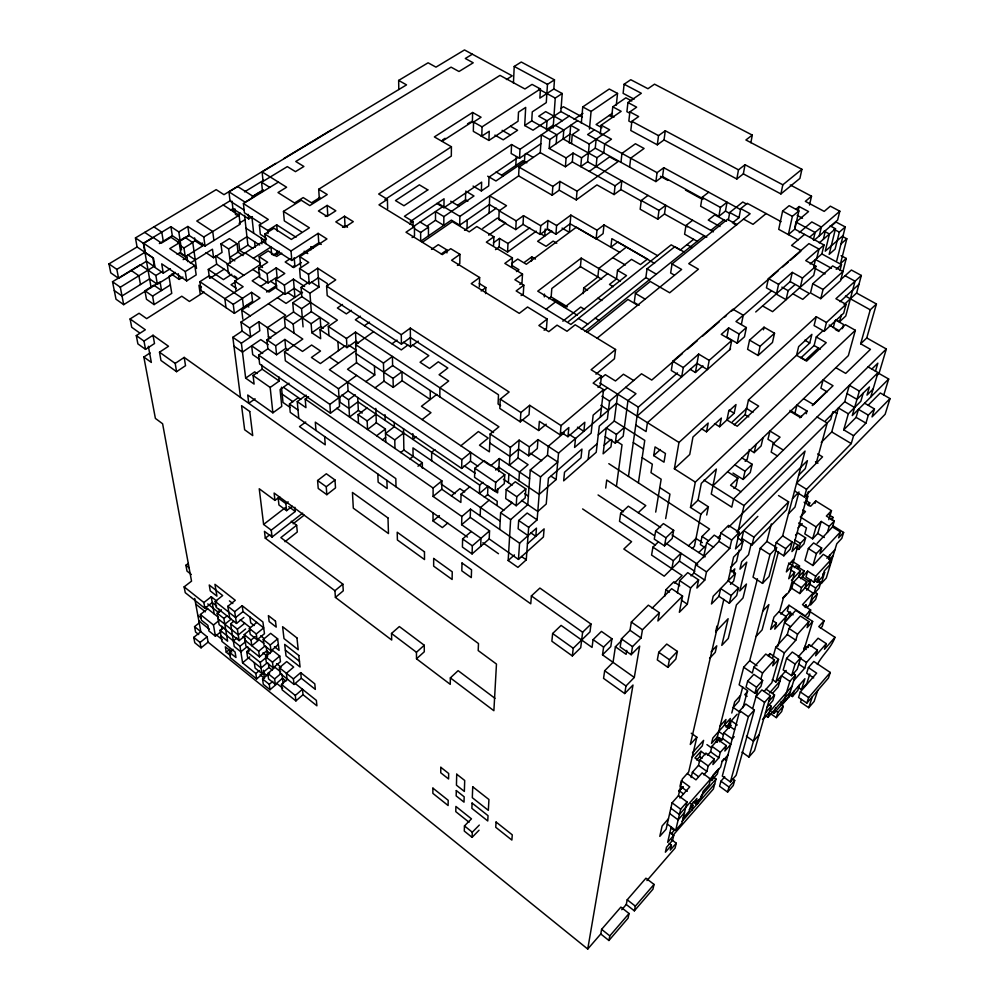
<?xml version="1.0" encoding="UTF-8"?>
<svg xmlns="http://www.w3.org/2000/svg" width="999" height="999" viewBox="0 0 999 999"><rect width="100%" height="100%" fill="white"/><g stroke="black" fill="none" stroke-linecap="round" stroke-linejoin="round"><path stroke-width="1.5" d="M430.257 390.522L430.244 399.475L402.11 380.719L401.948 371.74L393.044 378.396L393.269 387.387L383.991 381.168L383.441 363.062L355.632 344.593L373.551 331.718M431.643 460.739L431.668 452.222L434.915 449.612M447.714 523.039L442.37 527.559L433.029 520.954L433.042 512.874M480.669 546.403L480.994 538.299L461.638 524.737L461.838 516.495L433.091 496.428L433.116 488.061L441.883 480.856L336.8 408.241M435.489 220.329L435.527 211.563L443.868 216.596L443.793 225.349L435.489 220.329L427.834 225.549M439.822 396.865L439.885 387.812L448.688 381.006L439.085 374.712L447.827 368.032L438.299 361.813L429.545 368.456L420.067 362.237L428.833 355.644L412.412 344.942M436.75 203.421L443.956 207.73L444.031 198.789L410.302 221.541M433.091 496.428L441.808 489.235L441.883 480.856M446.928 252.922L446.953 249.962L438.311 244.668L431.506 249.413M480.531 135.664L488.923 140.434L489.235 131.269L481.78 136.151L473.326 131.356L473.551 122.065L481.068 117.233L472.627 112.487L434.365 136.925L451.423 146.766L451.311 156.094L384.902 199.563M494.98 698.326L458.129 670.666L450.362 677.884L450.249 684.34L416.521 658.803L416.446 652.272L424.25 645.242L399.35 626.56L391.508 633.453L391.708 640.022L335.414 597.402L334.927 590.734L265.297 538.174L264.46 531.331L272.065 537.062L302.685 513.124M420.079 222.04L428.446 227.135L420.641 232.48L420.691 241.258L451.373 220.13L459.715 225.15L459.877 216.396L518.606 175.911L519.068 167.133L540.259 152.622L541.408 134.853L549.825 139.535L577.534 120.654M451.423 146.766L378.683 194.031L387.4 199.325L378.983 204.845L414.423 226.511L405.994 232.23L442.357 254.595L450.736 248.701L459.952 254.345L459.777 263.736L457.405 265.434M458.079 204.895L465.497 199.837L465.659 192.557M467.02 228.596L467.22 219.942M469.705 486.875L461.063 494.118L460.864 502.46L441.808 489.235M461.65 468.431L461.863 459.652L470.716 452.397L470.467 461.176L461.65 468.431L348.089 390.946L347.602 382.043M472.627 112.487L472.402 121.753L442.082 141.271M471.278 531.493L462.612 538.961L462.412 547.077L472.077 553.921L489.198 538.948L489.56 530.844L470.242 517.382L470.492 509.14L519.567 543.194L518.456 559.415L489.198 538.948M481.78 136.151L482.055 126.873L540.434 88.948L532.042 84.391L524.937 88.973L499.987 75.387L318.693 189.261L319.318 198.714M473.076 186.089L481.368 190.946L481.643 182.143L443.956 207.73M479.345 286.913L479.632 277.522L451.585 260.277L459.952 254.345M472.077 553.921L472.34 545.829L489.56 530.844M474.862 468.256L474.562 477.322L495.229 491.421L504.283 483.728L504.77 474.687L484.003 460.664L474.862 468.256L495.666 482.392L495.229 491.421M469.031 822.227L455.781 811.65L455.906 806.455L471.453 818.843L464.46 825.936L464.285 831.081L472.09 837.349L479.045 830.219M485.614 293.606L485.839 287.562L479.295 283.529M489.085 213.187L489.71 195.841L506.518 205.694L499.175 210.839L498.813 219.555L515.746 229.583L523.026 224.363L523.513 215.647L540.709 225.724L540.122 234.428L523.026 224.363M482.917 482.355L479.682 485.064L479.383 493.506L487.937 486.288L497.639 492.907L497.852 488.686M480.182 515.871L480.494 507.542L489.11 500.187M493.556 245.517L493.906 236.775L476.798 226.523L469.218 231.843L452.272 221.641L422.34 242.282M472.09 837.349L472.302 832.217L479.295 825.074M484.39 497.34L487.574 494.63L487.937 486.288M358.529 342.944L355.931 341.221L346.965 347.64L346.478 338.499L355.494 332.093L498.926 426.798L490.147 433.978L489.385 451.848L479.495 445.204L488.186 438.086L478.371 431.543L460.876 445.754M499.163 246.978L499.537 238.424L507.992 243.494L507.579 252.035L499.163 246.978L495.492 249.625M513.436 83.179L514.223 66.446L521.266 62.025L554.47 79.833L553.833 88.986L539.872 98.127L540.434 88.948M569.168 116.096L520.004 149.301L511.588 144.543L511.163 153.509L519.53 158.267L540.834 143.781M327.46 286.201L327.285 283.529L318.344 277.71L309.24 283.828L308.516 274.325L317.682 268.219L335.739 279.895L326.598 286.101L327.21 295.579L401.436 344.131L401.273 334.702L410.302 328.109L509.115 392.008L500.262 399.125L499.812 408.466L520.279 421.853L529.045 414.622L529.682 405.307L561.051 425.586L560.202 434.877L539.36 421.328L538.661 430.519L522.052 419.667M497.027 505.369L497.227 501.248L487.574 494.63M498.701 471.603L499.35 458.529L529.62 478.821M515.809 165.484L516.246 156.818M511.963 266.596L512.412 257.854L486.351 242.158L493.906 236.775M499.75 529.433L500.624 512.749L512.462 502.509M515.746 229.583L516.208 220.866L523.513 215.647M519.53 158.267L520.004 149.301M553.833 88.986L562.2 93.506L560.851 111.551L533.029 130.182L524.7 125.549L525.686 107.417L518.506 112.113L518.044 121.241L488.923 140.434M506.181 489.535L505.681 498.551L516.196 505.731L525.199 497.902L525.824 488.886L515.259 481.768L506.181 489.535L516.77 496.728L516.196 505.731M487.687 176.186L495.954 180.981L524.463 161.488L524.862 154.183M508.391 482.629L508.878 473.988M519.13 440.134L510.389 447.427L509.378 465.247L518.019 457.954L519.13 440.134L529.333 446.865L528.708 455.831L518.568 449.1L509.877 456.393L489.76 442.969M512.412 257.854L504.845 263.399L522.502 274.088L521.99 282.817L519.83 284.44M524.7 125.549L531.743 120.867L532.267 111.863L546.278 102.622L547.477 84.366L554.47 79.833M522.502 274.088L514.897 279.757L523.813 285.177L523.289 293.918L521.116 295.567M547.477 455.257L557.742 462.013L540.559 476.873L537.125 519.842L528.671 527.347L526.261 559.84L517.919 567.382L508.166 560.526L510.626 519.63L527.772 504.645L530.257 470.005L547.477 455.257L548.226 446.316L564.173 432.742M520.279 421.853L520.866 412.537L529.682 405.307M531.505 261.101L531.78 256.88L535.439 259.078M518.906 480.744L519.468 472.015L528.084 464.672L518.019 457.954M537.125 519.842L527.16 513.049L518.681 520.491L518.131 528.783L528.059 535.626M596.116 139.261L595.254 148.164L581.555 157.805L573.051 153.072L566.108 157.917L549.213 148.464L549.825 139.535M545.192 229.021L544.692 236.114L539.897 233.291M553.134 127.997L555.257 98.089L562.2 93.506M547.315 229.183L547.939 220.479L556.593 225.524L555.919 234.228L547.315 229.183L540.122 234.428M544.305 296.903L544.517 294.093M518.606 175.911L552.197 195.192L552.847 186.426L559.902 181.418L577.047 191.159L618.119 161.551L609.615 156.855L589.273 171.391M556.181 143.681L556.843 134.765L531.743 120.867M495.654 470.017L498.913 467.282L539.16 494.38L556.143 479.545L558.553 453.084L537.974 439.585L537.3 448.551L528.708 455.831M479.632 277.522L471.241 283.654L519.255 313.361L527.559 307.005L547.165 319.056L546.453 328.409L544.105 330.257M552.197 195.192L559.228 190.185L559.902 181.418M548.738 298.813L551.161 296.94L551.81 288.511L580.407 266.633L581.218 258.117L620.354 281.169M540.259 152.622L565.397 166.758L566.108 157.917M621.665 640.484L615.396 646.765L613.036 662.325L604.67 670.754L603.558 678.371L624.725 693.568L625.986 686.001L634.29 677.447L602.509 654.845L610.801 646.565L611.95 638.798L601.448 631.405L593.081 639.635L592.057 647.414L561.101 625.399L552.634 633.516L551.873 641.233L572.34 655.943L573.239 648.251L590.009 631.868L591.021 624.063L539.885 588.074L531.381 595.928L530.756 603.821L184.191 357.405L175.187 363.411L176.586 371.678L185.527 365.671L184.191 357.405M569.255 143.032L570.691 125.325L579.12 129.945L572.24 134.678L571.503 143.581M565.397 166.758L572.315 161.9L573.051 153.072M555.919 234.228L570.104 223.776L596.116 238.861L597.002 230.182L570.841 215.097L569.368 232.367L562.05 228.109M581.331 123.114L582.742 106.93L609.253 89.023L617.532 93.406L616.296 105.145M559.228 190.185L576.273 199.912L577.047 191.159M581.555 157.805L580.769 166.633L587.612 161.788L589.26 144.056L609.665 129.783L601.173 125.175L600.312 134.053M589.46 129.083L591.071 111.438L617.532 93.406M561.463 432.505L567.944 436.713L568.831 427.547L560.202 434.877M583.191 293.569L583.741 287.949L597.864 276.96L598.763 268.456L626.473 247.003M596.103 166.508L596.965 157.692L603.783 152.859L604.682 143.956L611.475 139.173L560.851 111.551M631.843 100.999L625.861 97.827L612.762 106.831L611.85 115.672L614.235 116.958M657.567 255.669L603.995 224.925L603.084 233.604L596.116 238.861M750.873 142.695L752.284 135.102L654.52 84.178L647.951 88.711L630.769 79.72L624.113 84.228L623.126 93.357L634.115 99.163M614.098 194.555L615.059 185.826L621.853 180.844L620.854 189.573L614.098 194.555L596.952 184.915L576.273 199.912M620.953 162.325L621.952 153.421L635.414 143.756L644.093 148.464L630.669 158.192L629.62 167.095M624.113 84.228L641.333 93.282L627.934 102.535L626.91 111.688L629.382 113.012M588.186 459.328L589.16 450.699L597.227 443.656M627.934 102.535L636.65 107.168L629.882 111.876L628.846 121.041L631.343 122.377M547.165 319.056L538.886 325.512L548.801 331.643L557.055 325.15L567.02 331.268L575.174 324.775L615.571 349.475L591.108 369.73L601.448 376.161L600.374 385.464L598.014 387.437M629.882 111.876L638.661 116.558L631.868 121.341L630.806 130.507L657.317 144.818L664.035 139.922L665.284 130.757L738.486 169.83L745.029 164.723L782.816 184.79L801.91 169.293L745.903 139.985L752.284 135.102M600.337 417.145L603.571 389.622L593.156 383.104L601.448 376.161M647.34 259.141L640.459 264.573L631.493 259.378L617.519 270.317L616.508 278.908L609.477 284.453L613.324 286.725M615.571 349.475L614.435 358.778L595.953 374.175M682.442 353.546L651.748 380.07L641.508 373.788L609.577 401.099L607.367 419.105L599.288 426.086L596.216 452.285L563.673 480.844L564.51 472.24L581.018 457.817L581.955 449.088L548.439 478.221L546.228 504.02L537.799 511.463L521.54 500.424M591.021 624.063L582.629 632.23L580.719 647.727L572.34 655.943M648.026 195.417L641.283 200.499L640.172 209.228L657.804 219.143L664.472 213.986L665.709 205.27L659.003 210.414L657.804 219.143M605.706 488.074L606.73 480.032L645.791 505.594L638.199 512.687M611.863 439.81L610.951 446.915L603.121 453.821L606.293 427.947L616.42 434.403L615.284 443.131L605.219 436.675M598.251 434.927L614.248 421.016L617.669 394.168M732.442 222.927L739.035 217.595L740.709 208.616L750.137 213.749L688.761 263.674L698.413 269.181L669.68 292.782L650.262 281.456L635.426 293.394L634.24 302.485L639.073 305.344M657.317 144.818L658.528 135.639L665.284 130.757M595.254 148.164L655.881 181.581L657.08 172.677L663.773 167.695L740.259 209.415M616.408 486.363L622.015 444.78L615.784 440.784M581.293 329.283L645.854 277.572L647.052 268.806L674.812 246.703L684.003 251.923M655.881 181.581L662.549 176.586L663.773 167.695M660.639 527.472L628.321 506.193L620.641 513.299L619.517 521.291L655.456 545.192M602.509 654.845L603.608 647.09L611.95 638.798M628.471 476.423L638.349 407.105L677.497 372.914M638.386 482.854L644.767 440.384L614.248 421.016M736.887 224.525L727.434 219.318L672.027 263.936L670.654 272.977L674.25 275.05M652.122 608.216L671.653 588.698L682.567 596.066L657.904 620.978L659.402 612.737L648.339 605.157L631.343 622.065L630.019 630.294L621.44 638.861L620.179 646.965L631.168 654.707L639.672 646.091L634.29 677.447M692.619 220.255L685.963 225.499L684.602 234.216L697.527 241.496M653.696 455.606L655.069 446.915L665.446 453.496L663.998 462.175L653.696 455.606L660.351 449.55M741.383 324.425L743.244 315.197L732.941 309.253L672.777 361.213L671.291 370.479L681.705 376.81L683.266 367.557L698.676 354.096L709.178 360.377L707.479 369.618L697.04 363.349L637.062 416.133M626.773 650.386L626.136 654.345L615.396 646.765M708.703 192.208L702.097 197.352L700.649 206.244L718.905 216.308L725.449 211.076L727.035 202.198L720.454 207.417L718.905 216.308M631.168 654.707L632.504 646.628L641.058 637.999L642.457 629.795L659.402 612.737M655.706 512.087L661.163 479.208L650.998 472.664L652.335 464.185L642.17 457.679M658.403 541.87L652.921 547.14L651.585 555.069L682.092 575.474L674.462 583.079M655.644 531.006L654.283 539.123L664.51 545.904L672.19 538.461L673.676 530.344L663.398 523.601L655.644 531.006L665.946 537.799L664.51 545.904M199.251 622.901L194.555 626.635L207.13 636.788L208.092 642.145L587.737 949.05L632.991 685.039L624.725 693.568M665.671 518.618L669.942 494.143L659.777 487.574M692.27 548.476L694.405 546.366L700.848 514.11L690.484 507.417L695.316 482.13L674.375 468.781L678.97 442.457L816.283 316.72L826.473 322.477L846.041 304.358L835.926 298.726L861.338 275.462L851.385 270.03L840.846 279.57M690.259 369.38L695.416 372.49L698.676 354.096M728.383 219.905L729.72 212.5L742.769 202.023L746.74 204.183M664.035 139.922L736.825 178.996L738.486 169.83M600.761 933.978L601.61 929.345L620.891 907.092L629.033 913.511L628.071 918.168L608.915 940.496L600.761 933.978L587.737 949.05M664.672 596.378L665.908 589.697L673.85 581.793L679.77 585.764M736.825 178.996L743.343 173.876L745.029 164.723M671.852 568.631L673.326 560.726L680.943 553.234L679.445 561.138L664.21 576.186L623.838 549.025L631.568 541.683L582.617 508.941M658.753 652.285L657.317 659.914L667.906 667.344L675.836 659.065L677.384 651.423L666.745 644.055L658.753 652.285L669.417 659.727L667.906 667.344M701.31 428.621L706.493 431.818L708.179 423.039L692.944 437.062L689.735 454.508L674.375 468.781M608.915 940.496L609.802 935.888L629.033 913.511M677.359 592.869L679.732 580.619L687.737 572.627L698.601 579.87L696.902 588.061L704.757 580.082L706.505 571.878L729.782 548.376L731.668 540.047L739.322 532.342L728.508 525.387L720.841 533.029L719.018 541.383L695.679 564.697L694.005 572.927L691.046 575.886M737.212 343.231L739.073 334.003L728.658 327.922L726.86 337.163L737.212 343.231L744.48 336.788L746.365 327.56L735.976 321.528L743.244 315.197M690.484 507.417L698.039 500.149L701.31 483.391L716.37 469.043L711.251 494.068L731.768 507.155L733.591 498.938L886.338 348.988L866.757 337.962L860.663 343.806L870.454 349.35L845.703 373.389L835.826 367.682M729.882 349.737L731.705 340.509L721.266 334.378L728.658 327.922M682.567 596.066L679.345 612.3L687.312 604.195L690.621 587.924L698.601 579.87M714.51 423.588L719.63 426.735L721.378 418.057L706.493 431.818M626.261 904.495L627.222 899.787L645.941 878.183L654.033 884.427L652.959 889.16L634.353 910.838L626.261 904.495L621.765 909.702M608.816 463.673L709.565 529.045L702.035 536.475L700.386 544.567L705.581 547.976M706.693 515.009L708.378 506.793L698.039 500.149M703.508 557.579L706.605 542.694L714.223 535.127L720.117 538.948M719.63 426.735L734.178 413.224L735.988 404.545L728.708 411.276L726.935 419.955L737.212 426.236L758.666 406.094L748.463 399.95L809.739 343.032L811.9 334.353L798.638 346.616L796.54 355.294L806.58 361.126L826.235 342.669L816.27 336.975L814.11 345.542L801.061 357.717M749.55 340.122L747.614 349.338L758.091 355.494L772.464 342.457L774.525 333.254L764.035 327.197L749.55 340.122L760.089 346.278L758.091 355.494M743.343 173.876L780.906 193.931L782.816 184.79M768.393 278.621L766.433 287.837L776.548 293.556L790.197 281.581L792.282 272.377L802.472 278.047L815.896 266.209L805.743 260.627L818.98 249.076L808.94 243.606L768.393 278.621L778.571 284.34L792.282 272.377M798.875 210.914L792.369 216.358L788.373 234.603L794.829 229.133L798.875 210.914L789.135 205.682L782.604 211.101L778.721 229.345L798.064 239.885M634.353 910.838L635.352 906.155L654.033 884.427M734.24 424.837L745.092 414.685L746.59 407.767M763.461 329.832L764.035 327.197M732.379 421.803L746.603 408.541L748.463 399.95M801.91 169.293L799.912 178.409L780.906 193.931M776.548 293.556L778.571 284.34M727.572 471.765L737.824 478.196L736.001 486.438L733.928 488.449M797.826 212.425L799.125 206.531L808.553 211.563L796.016 222.14L794.704 228.034M749.038 451.123L747.177 459.39L745.154 461.338M732.991 473.076L743.156 479.445L745.017 471.203L752.147 464.273L741.945 457.942M691.258 733.216L696.852 737.225L688.686 771.927L682.28 779.108L678.458 795.641L672.077 802.821L666.096 829.207L659.802 836.363L662.112 825.998L668.456 818.805M718.918 596.303L720.666 588.561L731.143 595.516L729.32 603.246L718.918 596.303L711.463 603.995L713.174 596.266L735.439 573.351L730.269 569.942M794.829 284.752L788.136 290.672L786.088 299.663L776.148 294.043L755.719 311.975M809.502 205.02L811.513 196.204L790.259 184.94M749.163 449.538L754.17 452.634L756.068 444.368M752.147 464.273L750.261 472.527L743.156 479.445M737.811 532.517L744.018 505.569L830.756 419.393L832.866 411.725M715.671 631.655L716.957 626.036M671.153 827.234L667.657 842.357L673.751 835.364L670.267 832.741M723.825 599.363L690.284 744.48L696.852 737.225M739.322 532.342L735.489 548.938L742.981 541.333L738.261 538.274M763.036 437.674L761.113 445.941L754.17 452.634M802.472 278.047L800.324 287.237L790.197 281.581M733.741 573.289L734.789 568.856L731.792 571.928M739.198 549.999L736.538 561.388L730.531 567.519M741.308 541.008L743.743 530.606L753.945 537.162L752.047 544.967L741.907 538.436M813.373 239.822L815.109 232.455L796.016 222.14M669.13 843.493L671.428 845.229L670.279 850.099L676.248 843.193L671.69 839.759M673.751 835.364L672.577 840.321L666.508 847.302L665.384 852.197L671.428 845.229M735.439 573.351L733.616 581.118L730.481 584.353M742.981 541.333L741.071 549.487L733.603 557.08L728.096 580.918L738.536 587.824L736.675 595.566L729.32 603.246M667.27 824.038L675.674 830.331L680.669 809.19L687.025 801.96L678.458 795.641M819.255 235.914L821.365 227.073L811.812 221.94L799.212 232.667M691.121 777.559L692.407 772.202L698.501 765.346L699.824 759.914L705.906 753.096L714.297 759.128L712.911 764.56L718.905 757.766L720.329 752.322L726.298 745.579L717.944 739.622L711.95 746.34L710.576 751.797L707.567 755.169M813.723 266.895L815.484 259.503L831.468 268.269M676.248 843.193L675.087 848.039L646.952 880.581M816.77 258.242L818.98 249.076M687.025 801.96L681.93 823.176L675.674 830.331M774.262 443.131L767.981 439.298L769.942 431.031L780.044 437.175L773.164 443.856L771.178 452.122L777.509 456.006M815.896 266.209L813.686 275.387L772.577 311.651L762.587 305.944M820.766 298.664L823.051 289.485L842.944 271.541L832.691 265.934L812.736 283.753L810.514 292.932L820.766 298.664L840.584 280.707L846.24 258.441L841.108 255.657M823.326 239.31L825.436 230.569M696.69 759.977L699.675 756.643L700.973 751.273L705.694 754.657M751.111 544.205L748.551 554.732L741.695 561.763L739.934 569.168L746.765 562.137L739.784 590.958L746.44 584.028L743.006 597.976L736.413 604.894L728.283 638.461L721.79 645.379L728.134 618.718L715.696 631.805M810.214 263.998L821.852 253.921L824.025 244.967L794.829 229.133M691.808 810.239L693.031 805.281L690.759 803.608M830.132 225.874L835.489 228.746L829.158 254.37L835.089 249.138L839.335 232.155L845.279 226.96L835.988 222.015L831.031 226.298M811.513 196.204L805.344 201.348L824.2 211.388L830.331 206.169L839.822 211.201L837.637 220.017L814.073 240.397M816.283 316.72L814.085 325.587L824.2 331.331L843.693 313.211L846.041 304.358M693.194 801.972L695.604 803.745L696.927 798.438L690.709 805.531L689.422 810.826L683.191 817.944M766.895 541.421L760.239 548.264L753.034 577.147L762.524 583.366L769.043 576.51L776.61 547.639L766.895 541.421L771.328 523.938M794.904 413.311L796.977 405.045L806.992 411.001L806.28 413.748M698.513 799.887L697.589 803.608L695.329 801.96M703.82 774.849L706.867 771.403L708.229 765.983L714.297 759.128M836.787 260.564L845.279 226.96M757.429 578.758L716.008 742.22L719.867 737.899M717.245 742.357L717.944 739.622M842.906 236.676L846.827 238.773L840.496 263.574L846.24 258.441M824.2 331.331L826.473 322.477M839.972 270.529L841.483 264.623L821.852 253.921M687.524 773.688L695.966 779.844L702.122 772.889L710.589 779.033L709.203 784.427L703.084 791.408L701.735 796.727L695.604 803.745M711.613 780.481L712.924 775.399L718.656 768.88L717.319 773.975L711.613 780.481L709.352 778.833M719.517 741.77L722.477 738.436L723.888 732.954L729.794 726.335L731.256 720.791L737.137 714.21M762.524 583.366L769.979 554.545L776.61 547.639M727.884 727.946L730.356 718.493L712.849 738.011L711.513 743.406L717.357 736.862L722.027 740.184M731.78 713.011L734.677 701.897L740.496 695.441M778.496 551.61L749.675 660.714L743.718 667.232L739.135 684.814L747.564 690.634L742.981 707.679M774.725 548.289L776.223 542.532L782.654 535.864L805.057 451.086L728.496 527.347M833.253 327.672L835.127 320.529M713.748 777.397L715.996 779.02L713.386 788.985L673.076 835.239M778.521 495.554L788.598 501.86L786.55 509.715L752.047 544.967M726.298 745.579L724.862 751.036L730.781 744.342L722.477 738.436M742.744 686.95L739.023 701.036L733.229 707.479L740.309 712.424M835.876 319.755L839.535 321.803L841.42 314.673M724.75 776.822L720.941 781.193L719.58 786.263L727.597 792.082L733.266 785.501L734.677 780.431L732.392 778.77M739.76 710.714L722.302 776.073L730.394 781.917L736.113 775.311L754.37 709.977L745.766 703.995L739.76 710.714L748.376 716.72L730.394 781.917M747.664 681.118L746.041 687.15L754.857 693.231L760.938 686.425L762.624 680.394L753.795 674.35L747.664 681.118L756.518 687.212L754.857 693.231M842.382 328.646L843.506 324.463L836.238 320.379M798.676 493.244L794.954 507.13L788.498 513.761M768.019 655.744L769.979 653.596L778.546 659.377L772.702 665.858L774.4 659.889L765.771 654.058L753.895 667.132L752.284 673.089L743.718 667.232M775.536 550.499L783.84 555.831L785.776 548.638L792.195 541.933L782.654 535.864M844.093 304.595L856.593 293.044L861.338 275.462M792.195 541.933L790.221 549.125L783.84 555.831M794.53 490.909L804.42 497.052L806.543 489.285L851.248 443.581L853.583 435.701L865.933 423.126L868.331 415.147L874.45 408.928L864.61 403.196M808.416 491.52L791.945 551.56L798.051 545.142L794.13 542.644M816.146 463.349L827.209 423.027L817.07 416.995M806.293 502.135L807.954 496.103L805.906 498.214M727.597 792.082L728.983 787.025L734.677 780.431M829.145 325.012L839.06 330.619L845.391 324.675L855.356 330.282L848.351 355.644L712.936 485.826M752.884 707.879L757.654 690.721M760.901 678.983L762.562 673.039L774.4 659.889M772.764 620.629L776.423 623.051L774.725 629.133L786.213 616.62L778.958 611.838M798.051 545.142L794.255 558.791L788.199 565.197L786.363 571.915L792.394 565.509M808.903 505.856L809.727 502.884L805.893 500.499M796.428 547.976L798.688 549.413L800.361 543.419L805.631 537.874L797.689 532.842L795.579 535.052M821.24 442.432L831.73 431.93L838.411 407.954L848.338 413.798L860.826 401.298L863.223 393.131M769.143 656.568L769.979 653.596M790.858 569.954L794.655 572.415L789.21 591.795L783.341 598.114L779.844 610.714L773.975 617.057L770.591 629.395L776.423 623.051M815.084 503.346L815.758 500.936L831.468 510.676L828.808 519.667M805.631 537.874L803.945 543.868L798.688 549.413M789.023 591.196L791.72 588.299L793.381 582.405L804.095 570.916L796.066 565.759L794.28 567.657M860.663 343.806L870.254 309.815L876.435 303.983L856.593 293.044M825.661 420.579L844.717 401.723L849.35 385.302L859.365 391.108L878.021 372.602L868.069 366.908M772.851 657.554L775.786 647.19L787.274 634.527L789.01 628.508L800.374 616.008L808.903 621.615L807.08 627.634L812.662 621.428L795.766 610.339L784.49 622.664L790.534 626.66M807.067 607.492L809.714 604.595L813.186 592.981L802.509 604.67L810.651 609.989L805.269 615.933L788.985 605.244L787.337 611.063L793.119 614.86M777.796 646.253L786.213 616.62M788.548 563.036L800.449 570.691L798.75 576.648L806.83 581.855L805.107 587.749L813.96 593.731L819.08 588.124L820.816 582.417L818.193 580.731M866.757 337.962L876.435 303.983M831.468 510.676L826.373 516.046L834.29 520.979L832.492 526.972L840.421 531.93L819.867 553.983L821.64 548.001L813.623 542.932L808.366 548.501L804.957 560.414L812.911 565.509L823.288 554.333L831.255 559.39L829.457 565.259L824.312 570.854L822.552 576.66L817.394 582.28L815.134 580.819M741.982 752.122L748.913 757.055L764.572 702.372L770.404 695.779L761.9 689.934L756.043 696.49L764.572 702.372M789.435 616.695L790.671 612.399M798.638 522.989L806.468 527.922L804.807 533.878L812.637 538.836L816.071 526.885L821.24 521.441L829.182 526.411L827.397 532.405M853.583 435.701L843.73 429.845L848.338 413.798M778.546 659.377L771.827 682.729L764.148 691.333M804.095 570.916L802.384 576.823L810.414 582.005L808.691 587.849L806.58 590.147M791.72 588.299L799.774 593.543L801.485 587.662L806.83 581.855M770.404 695.779L754.532 750.574L748.913 757.055M812.637 538.836L817.769 533.404L821.24 521.441M859.365 391.108L852.259 415.596L888.685 379.021L878.995 373.489L876.997 375.462M813.935 582.142L815.671 576.286L807.667 571.141L805.968 577.01L813.935 582.142L819.143 576.473L817.394 582.28M772.302 679.595L775.873 682.03L784.327 652.934L795.791 640.197L797.577 634.19L808.903 621.615M765.609 715.696L767.969 717.344L771.216 706.256L768.83 704.607M766.083 689.173L774.525 694.967L772.864 700.636L767.107 707.167M843.73 429.845L856.118 417.357L858.466 409.365L868.331 415.147M812.911 565.509L816.395 553.608L821.64 548.001M786.6 658.366L783.191 669.967L791.583 675.649L797.19 669.305L800.736 657.704L792.269 652.035L786.6 658.366L795.092 664.073L791.583 675.649M805.281 607.517L806.143 604.632L804.357 606.58M875.424 371.341L877.846 363.174L871.777 369.143M771.79 711.738L774.063 713.311L775.636 707.991M832.08 520.292L832.966 517.332L829.07 514.91M870.703 397.078L878.021 372.602M878.995 373.489L886.338 348.988M770.691 713.748L776.31 717.644L777.884 712.412L783.228 706.281L780.968 704.732M813.96 593.731L815.671 588.036L820.816 582.417M810.651 609.989L808.903 615.796L807.117 617.782M780.781 702.035L783.116 703.633L789.859 681.355L795.454 675.012L793.069 673.401M783.228 706.281L781.643 711.525L776.31 717.644M817.369 593.781L815.659 599.388L810.576 604.982L812.262 599.388L817.369 593.781L814.772 592.095M817.519 580.993L821.328 583.453L824.737 572.24L822.739 574.425M828.646 559.378L829.969 555.044M874.45 408.928L872.027 416.908L890.022 398.589L880.306 392.982L868.318 405.07M788.623 697.339L795.454 675.012M803.683 650.749L812.662 621.428M840.421 531.93L838.598 537.874L843.631 532.455L833.154 525.911M883.803 394.905L888.685 379.021M784.827 700.998L790.159 694.904L792.407 696.553L794.093 691.083M843.631 532.455L841.807 538.349L836.787 543.756L826.285 578.034L821.328 583.453M808.241 647.477L809.128 644.617L817.394 650.112L815.596 655.806L826.298 643.643L818.094 638.224L810.951 646.278M799.525 684.877L797.814 690.346L792.407 696.553M793.718 680.669L804.732 668.156L806.505 662.474L817.394 650.112M890.022 398.589L885.126 414.285L804.42 497.052M808.403 667.594L816.645 673.126L800.299 691.92L798.551 697.464L806.842 703.109L828.433 678.046L830.294 672.477L813.798 661.45L808.403 667.594L806.655 673.176L813.686 677.909M798.039 687.287L801.485 689.622L804.919 678.708L783.116 703.633M809.14 611.063L824.013 620.804L822.239 626.448L820.504 628.408M801.423 699.387L800.561 702.11L808.74 707.704L814.123 701.435L817.719 690.484M809.839 673.963L806.805 683.516L801.485 689.622M806.842 703.109L808.628 697.589L830.294 672.477M826.298 643.643L824.475 649.3L834.989 637.312L818.78 626.66L824.013 620.804M808.74 707.704L812.299 696.778M834.989 637.312C831.405 647.564 822.339 654.919 817.344 664.485M671.241 833.778L674.213 830.381L670.816 827.821M682.067 821.378L714.685 784.028M759.14 734.677L753.458 741.196L746.415 736.238M684.452 812.674L678.146 819.867L669.655 813.536M767.969 717.344L790.309 691.832M689.135 809.739L693.031 805.281M700.749 796.453L715.996 779.02M774.063 713.311L783.041 703.046M709.814 779.42L720.641 767.082L722.04 761.787L727.896 755.119M762.524 719.38L765.309 716.221M710.589 779.033L679.407 814.56L670.853 808.203M763.873 718.331L792.007 686.276M721.79 761.363L723.638 759.252M765.484 712.774L771.216 706.256M679.907 797.989L689.76 786.862L681.306 780.656L680.057 786.051L687.262 791.345M734.203 736.65L732.242 738.873L723.888 732.954M772.589 693.281L778.196 686.95L781.505 675.686L789.859 681.355M768.743 701.498L774.525 694.967M748.376 716.72L754.37 709.977M795.092 664.073L800.736 657.704M769.505 693.006L779.844 681.343L777.484 679.732M775.873 682.03L786.176 670.429M809.128 644.617L798.201 656.917L806.505 662.474M678.833 791.395L682.941 786.762M680.993 789.16L682.991 786.912M726.061 727.147L728.945 723.913L731.268 725.561M728.496 728.234L730.394 726.098M756.518 687.212L762.624 680.394M700.973 751.273L694.967 757.966L699.687 761.375M692.482 752.746L703.608 740.371L702.285 745.853L692.207 757.067M747.627 691.483L744.779 694.655L747.127 696.278M720.117 725.998L725.973 719.48L724.562 724.949L729.245 728.259M784.977 621.565L792.095 613.786M785.701 616.833L790.184 611.95M780.793 614.135L788.985 605.244M799.774 593.543L810.414 582.005M815.671 576.286L831.255 559.39M829.47 563.299L831.468 561.126M756.093 636.413L762.1 629.907L768.88 604.57L762.774 611.101M808.828 581.83L810.888 579.595M829.207 559.74L833.228 555.382M826.922 558.329L835.002 549.6M782.716 597.989L786.338 594.105M800.624 578.733L807.667 571.141M791.445 580.332L800.449 570.691M797.577 568.281L799.699 566.021L792.894 561.663M794.655 572.415L788.711 578.746L794.043 559.465L789.522 564.248M817.095 543.369L832.492 526.972M709.565 658.378L715.234 652.359L716.77 645.804L711.076 651.847M829.182 526.411L834.29 520.979M830.943 519.455L832.966 517.332M669.417 659.727L677.384 651.423M731.143 595.516L738.536 587.824M798.039 527.884L802.16 523.576M815.758 500.936L810.639 506.243L804.12 502.197M807.691 504.982L809.727 502.884M753.945 537.162L788.598 501.86M792.494 498.613L799.013 491.97M737.624 536.775L757.841 516.396M798.663 475.249L805.269 468.606L807.404 460.639L736.35 531.955M873.114 389.011L866.995 395.129L869.417 386.963L856.98 399.363L847.015 393.556M717.856 537.949L720.004 535.814M698.751 552.559L705.144 546.203M688.498 545.816L695.978 538.449L702.372 542.632M799.687 417.782L801.797 415.734M812.249 405.569L826.673 391.571M700.848 514.11L708.378 506.793M737.824 478.196L730.556 485.252L740.896 491.77M806.992 411.001L800.336 417.457L790.296 411.451M665.946 537.799L673.676 530.344M695.316 482.13L855.356 330.282M818.381 348.014L805.506 360.077L800.599 357.23M839.535 321.803L845.766 315.996L855.069 281.206L845.092 275.736M816.27 336.975L822.726 330.969M840.047 301.698L858.953 284.303M416.521 658.803L424.288 651.785L424.25 645.242M760.089 346.278L774.525 333.254M518.456 559.415L543.419 536.975L544.105 528.883L527.447 543.793M508.166 560.526L514.435 554.92M836.213 269.343L841.483 264.623M519.567 543.194L536.463 528.134L535.814 536.313L530.894 532.917M730.569 348.913L647.439 422.652L646.091 431.568L635.789 425.062M615.284 443.131L623.189 436.151L627.984 400.611L635.976 393.706L625.686 387.312M695.416 372.49L702.934 365.846M840.983 243.943L846.827 238.773M709.178 360.377L731.705 340.509M739.073 334.003L746.365 327.56M604.158 445.304L610.913 439.373M616.42 434.403L624.363 427.435M843.119 235.489L825.236 251.199L829.432 234.003L824.063 231.119M743.606 315.185L771.34 290.971M818.693 249.613L824.025 244.967M295.904 700.911L303.034 694.705L302.447 689.273L295.292 695.479L295.904 700.911L282.168 689.859L281.481 684.402L287.637 679.133M819.23 242.882L835.489 228.746M294.031 684.465L301.273 678.234L300.674 672.639L293.406 678.883L294.031 684.465L280.107 673.338L279.42 667.732L286.701 661.563L293.669 667.082L286.388 673.289L287.05 678.895M516.77 496.728L525.824 488.886M687.799 348.926L697.364 340.647M702.634 336.101L719.268 321.728M724.4 317.295L726.448 315.522M731.518 311.139L778.271 270.729M782.729 266.883L788.248 262.113M790.446 260.215L800.261 251.723M558.553 453.084L616.52 403.234L678.97 442.457M809.852 236.963L839.822 211.201M461.638 524.737L470.242 517.382M280.682 671.89L275 667.357L267.819 673.438L268.556 678.92L275.337 684.377L282.492 678.271L285.889 681.006M269.68 672.901L262.562 678.933L263.311 684.327L270.005 689.735L277.085 683.678L282.692 688.186M567.944 436.713L584.827 422.265L583.866 431.318L577.447 427.185M601.41 408.079L593.156 415.134L591.133 433.141L574.587 447.44L575.499 438.499L569.08 434.34M804.507 234.378L791.57 245.429L801.348 250.786M275.337 684.377L274.638 678.908L280.794 673.676M270.005 689.735L269.28 684.352L272.839 681.318M461.838 516.495L470.492 509.14M273.202 667.819L280.457 661.688L279.757 656.056L272.864 650.586L265.572 656.693L266.321 662.325L273.202 667.819L272.477 662.2L265.572 656.693M561.051 425.586L603.571 389.622M495.666 482.392L504.77 474.687M602.797 391.695L607.429 387.774M272.477 662.2L279.757 656.056M529.333 446.865L537.974 439.585M254.283 662.574L255.07 668.081L261.8 673.488L268.956 667.457L268.406 663.324M232.979 649.275L229.395 652.21L230.294 657.667L256.643 678.945L263.736 672.951L267.07 675.624M433.029 520.954L439.435 515.571M267.195 662.812L261.026 667.994L247.565 657.192L246.728 651.623L249.837 649.05M256.643 678.945L255.856 673.538L259.428 670.541M274.438 646.728L279.071 650.374L277.647 638.848L270.654 633.341L263.249 639.472L264.036 645.267L271.004 650.799L278.359 644.642M335.414 597.402L343.281 590.809L342.844 584.14L280.856 537.624L296.641 525.224L291.246 521.228M261.8 673.488L260.264 662.449L267.482 656.405L266.184 646.553M538.661 430.519L546.203 424.2M600.711 378.521L605.319 374.662L615.471 380.969L623.438 374.225L633.641 380.519M334.927 590.734L342.844 584.14M271.004 650.799L270.254 645.017L277.647 638.848M451.311 495.829L459.915 488.648L464.697 491.945M250.487 629.47L244.193 634.615L245.891 646.003L259.478 656.855L266.745 650.799L270.167 653.521M795.991 209.141L799.125 206.531M490.609 465.821L499.35 458.529M255.856 673.538L242.57 662.824L249.713 656.892M259.478 656.855L258.691 651.211L264.947 646.016M246.878 646.865L240.871 651.823L234.216 646.478L230.619 623.826L233.778 621.278M256.78 622.414L249.35 628.471L250.2 634.29L257.093 639.76L264.473 633.678L262.924 622.002L242.158 605.694L234.69 611.688L236.501 623.426L243.893 617.444M242.57 662.824L240.01 646.241L246.229 641.146M257.093 639.76L256.281 633.965L263.699 627.872L243.032 611.588L242.158 605.694M263.711 643.344L259.166 639.722L251.848 645.766L251.024 640.059L255.22 636.6M230.507 655.644L226.224 652.185L229.733 649.313M766.133 213.561L753.034 224.325L743.543 219.118M233.329 640.896L236.963 637.936M221.391 609.777L217.183 613.136L219.106 624.612L239.148 640.621L245.392 635.514M596.927 338.349L681.643 269.455L672.027 263.936M245.592 628.97L238.274 634.939L218.144 618.893M239.148 640.621L237.387 629.208L244.743 623.226M587.075 332.33L627.921 299.45L637.649 305.232M740.709 208.616L747.277 203.334L781.106 221.691M224.825 624.225L231.106 619.155M229.395 652.21L235.964 657.504L235.102 652.022L221.94 641.433L220.055 630.269L223.689 627.347M243.032 611.588L235.602 617.582L215.21 601.448L222.665 595.554L209.253 585.002L210.252 590.896L216.92 596.153L214.947 584.328L235.302 600.312L227.834 606.281L229.695 618.031M194.718 598.451L200.836 631.693L193.756 637.362L194.78 642.732L201.061 647.827L208.092 642.145M207.667 608.753L200.387 614.522L201.411 620.154L207.917 625.374L208.903 630.956L215.409 636.188L221.403 631.343M221.004 635.876L227.597 641.171L223.888 618.468L227.035 615.933M585.052 331.468L704.183 235.702M710.801 230.382L723.888 219.867M417.982 466.221L422.327 462.724L403.883 450.012L403.496 428.696M201.061 647.827L200.062 642.469L207.13 636.788M693.631 239.298L680.257 250.012L671.191 244.855L570.891 324.438L516.158 290.934L523.813 285.177M215.409 636.188L213.474 624.999L219.53 620.142M409.815 458.953L413.074 456.356L412.974 447.914L503.833 510.302M284.977 541.72L297.302 532.005L296.641 525.224M400.611 452.584L403.883 450.012M150.1 352.934L143.844 357.03L155.394 418.419L162.612 423.763L191.533 581.143L184.141 586.863L185.252 592.682L204.895 608.329L212.238 602.522L216.646 606.018M568.431 321.528L626.523 275.599L617.519 270.317M204.895 608.329L203.871 602.547L211.251 596.74L216.783 601.111M416.146 436.813L412.874 439.385L412.812 433.628M562.837 321.203L580.756 307.093L584.627 309.428M293.119 523.801L304.171 515.147M394.967 448.451L394.767 439.91L403.571 433.029M564.423 307.392L607.617 273.664M422.115 419.592L430.969 412.674L421.453 406.293L436.788 394.418M326.835 494.68L335.514 487.887L334.99 479.97L326.336 473.776L317.595 480.519L318.219 488.449L326.835 494.68L326.248 486.763L317.595 480.519M272.065 537.062L271.253 530.157L295.279 511.463L294.867 507.267M265.297 538.174L269.867 534.615M382.392 439.997L385.664 437.45M326.248 486.763L334.99 479.97M545.916 309.365L555.481 301.96M286.613 510.664L285.876 503.608L278.172 497.939L278.946 504.994L286.613 510.664L292.32 506.243M285.876 503.608L288.162 501.848M376.623 435.764L385.402 428.983L376.323 422.752L375.799 408.391M271.253 530.157L263.611 524.425L285.389 507.604M263.611 524.425L259.24 488.773L274.95 500.387L279.695 496.765M376.323 422.752L367.532 429.483L367.17 420.904L358.079 414.66L366.945 407.979M191.296 574.487L187 571.103L185.914 565.259L188.349 563.399M367.17 420.904L376.011 414.173M581.218 258.117L537.749 291.171L577.297 315.222M597.002 230.182L603.995 224.925M357.717 397.465L358.341 410.402L349.525 417.033L348.576 399.75L341.808 395.104M393.269 387.387L402.11 380.719M375.05 387.837L383.991 381.168M383.716 372.165L392.619 365.559L392.407 356.456L383.441 363.062M285.277 327.247L266.933 339.81L267.882 348.776L258.641 355.157L259.64 364.023L330.469 413.199L339.56 406.443L338.486 388.736L284.49 351.81L302.797 339.061L285.277 327.247L284.44 318.169L293.544 311.975L292.757 302.797L301.835 296.666L301.086 287.387L308.853 282.18M348.576 399.75L355.269 394.767M524.537 262.238L531.78 256.88M403.471 342.245L410.527 346.853L418.269 341.134M365.821 381.606L374.775 374.975L374.438 365.984M516.483 271.566L518.956 269.73L511.563 265.247M407.879 345.042L401.286 349.912L355.357 319.78L360.427 316.208M481.193 290.984L485.839 287.562M305.744 422.015L299.5 426.623L325.237 444.805L324.638 436.588M330.469 413.199L329.882 404.395L348.089 390.946M338.486 388.736L356.643 375.412M401.436 344.131L410.414 337.537L498.501 394.78L498.064 404.008L500.586 405.644M511.563 263.599L517.719 259.078L526.336 264.26L576.348 227.198L619.63 252.297M556.593 225.524L570.841 215.097M551.723 230.969L537.612 241.308L546.078 246.316L553.146 241.096L556.793 243.232M391.983 343.806L397.015 340.135M306.169 395.129L297.265 401.586L305.931 407.642L305.207 399.101L308.566 396.665M507.579 252.035L536.288 231.169M355.632 344.593L356.506 362.737L347.527 369.255L489.36 464.985M467.432 537.075L290.247 412.375L289.448 404.021L298.301 397.602M540.709 225.724L547.939 220.479M255.095 398.826L248.763 403.321L247.74 395.017L272.877 412.824L281.768 406.406L280.082 389.585L289.011 383.216M507.992 243.494L529.72 227.797M493.394 242.832L499.537 238.424M345.154 345.854L320.392 363.549L311.426 357.467L320.517 351.024L311.626 345.03L302.522 351.423L284.89 339.435L275.687 345.791L276.586 354.757L285.726 348.401L284.89 339.435M364.423 325.736L369.493 322.14M272.877 412.824L270.167 387.45L279.221 381.031L278.783 376.698M488.661 235.152L505.719 223.027L497.377 218.094L482.754 228.396M441.296 253.946L446.953 249.962M464.535 230.332L496.316 208.129M328.946 335.602L328.346 326.448L337.387 320.13L301.835 296.666M351.423 310.327L346.341 313.873L337.387 307.992L342.47 304.47M261.676 364.822L262.163 369.168L253.084 375.487L254.096 384.066L245.667 378.146L254.695 371.865L257.105 373.539M311.825 332.767L320.779 326.536L320.142 317.482L311.139 323.713L311.825 332.767L320.654 338.686L320.005 329.645L329.008 323.364L311.338 311.638L309.94 293.207L301.086 287.387M459.715 225.15L489.398 204.558L500.124 210.876M612.437 113.212L596.091 124.513L601.997 127.722M594.417 129.858L587.599 134.59L657.08 172.677M601.173 125.175L621.166 111.326L612.762 106.831M294.006 333.129L293.219 324.063L311.338 311.638M549.213 148.464L569.967 134.228M412.112 237.562L414.51 235.914L414.423 226.511M443.868 216.596L473.988 195.991L465.684 191.109M481.368 190.946L488.698 185.939L488.998 177.135L517.869 157.53M303.059 326.885L301.573 308.666L310.639 302.472M501.71 175.112L522.777 160.727L525.099 162.063M574.1 119.343L582.954 113.337M309.94 293.207L318.993 287.088L317.682 268.219M245.667 378.146L241.383 343.219L259.815 330.719L258.828 321.74L249.6 327.959L250.649 336.938L242.108 331.081L241.009 322.078L283.878 293.444M413.374 226.586L443.156 206.381L459.877 216.396M302.547 292.295L286.051 303.396L277.51 297.702M553.346 125.062L546.441 129.708L547.04 120.804L538.736 116.221L545.679 111.613L562.312 120.729M409.553 223.913L413.037 221.553L404.433 216.308L511.588 144.543M240.522 397.465L232.829 337.312L242.108 331.081M276.211 267.857L277.085 277.048L268.094 282.954L267.158 273.763L276.211 267.857L284.79 273.489L275.749 279.445L276.636 288.624L285.227 294.33L294.205 288.324L301.598 293.207M561.151 108.229L563.386 106.731L582.38 117.058M285.227 294.33L284.39 285.152L293.419 279.146L304.608 286.488M234.378 313.361L252.547 301.336L251.536 292.345L233.254 304.358L234.378 313.361L201.174 290.697L199.875 281.681L209.091 275.811L242.432 298.326L243.506 307.317M266.596 292.033L276.711 285.352L270.717 281.331M242.807 319.106L241.733 310.115L259.99 298.014L251.536 292.345M276.673 286.963L269.006 292.045L252.173 280.819L259.84 275.811M309.24 283.828L300.337 277.997L299.563 268.506L308.741 262.437L299.85 256.693L326.935 238.948L318.132 233.366L291.021 250.986L291.833 260.477L318.768 242.844L318.132 233.366M176.586 371.678L160.964 360.464L159.503 352.185L168.519 346.266L153.022 335.239L143.993 341.084L145.542 349.375L154.508 343.531L153.022 335.239M260.564 286.413L266.958 282.218M292.307 267.02L294.83 265.359L294.193 257.717M301.361 262.575L293.743 267.582L285.177 262L290.259 258.679M342.545 227.285L345.017 225.662L344.53 216.221L335.814 221.878L344.58 227.385L353.296 221.666L344.53 216.221M235.801 281.668L231.044 284.752L236.151 288.187M268.094 282.954L259.603 277.322L258.616 268.132L267.682 262.262L259.203 256.706L268.194 250.924L276.661 256.443L281.743 253.147M273.064 255.182L279.233 251.199M235.876 290.11L234.777 281.106L260.402 264.535M274.238 255.594L279.221 252.372M442.569 139.91L445.092 138.287M467.582 123.826L470.042 122.24M325.262 216.458L327.747 214.86L327.16 205.407L318.419 210.989L327.085 216.421L335.826 210.789L327.16 205.407M253.396 258.266L270.966 247.003L271.691 254.483M145.542 349.375L137.887 343.881L136.301 335.589L145.342 329.782L130.107 318.956L139.073 313.274L146.666 318.631L181.806 296.228L189.41 301.461L204.108 292.02M231.756 274.263L223.414 279.62L208.292 269.443L216.646 264.161L215.547 255.806L228.184 264.223M209.827 278.346L224.176 269.193M236.613 278.733L228.409 273.239L227.285 264.236L266.471 239.298M265.809 243.569L264.847 234.053L274.001 228.259L291.371 239.423L309.39 227.822L283.466 211.376L301.236 200.225L309.802 205.594L327.235 194.543L318.693 189.261M175.337 273.014L157.355 284.253L155.856 275.499L140.272 264.772L112.525 281.743L115.996 299.2L123.701 304.658L160.077 281.93L161.526 290.484L153.871 285.19L144.942 290.771L146.466 299.25L154.083 304.583L171.753 293.381L168.981 276.361L175.3 272.415M237.337 251.835L247.889 245.155L244.568 215.297M205.981 252.647L213.599 257.73L222.04 252.41L220.941 243.893L229.37 238.636L237.05 243.669L238.049 252.185L229.683 257.492L234.815 260.889M170.342 268.706L163.262 273.114L161.726 263.861L186.688 280.894L196.179 274.9L194.817 265.559L169.743 248.639L179.233 242.832L180.657 252.173L177.123 254.358M268.082 233.566L267.782 230.469L276.686 224.837L296.054 237.263M320.055 197.402L311.526 202.797L303.172 197.577L294.568 202.984L277.984 192.557L286.613 187.225L262.125 171.928L406.543 84.878L398.651 80.42L428.109 62.8L435.964 67.145L464.498 49.95L512.237 75.849L506.418 79.533M144.942 290.771L152.597 296.104L170.379 284.915M171.528 274.163L179.158 279.395L182.892 277.035M230.382 263.112L228.634 248.963L237.05 243.669M179.233 242.832L170.979 237.3L161.488 243.069L153.272 237.525L143.694 243.306L185.265 271.553L194.817 265.559M266.308 238.212L260.339 234.34L259.378 225.05L268.294 219.468L243.406 203.521L278.409 182.093M190.31 263.037L212.462 249.201L213.599 257.73M202.298 243.007L202.71 245.916L185.29 256.731L183.966 247.989L180.095 245.392M239.098 223.326L245.055 219.643M155.856 275.499L162.35 271.478M183.142 259.64L187.038 257.205L187.712 261.676M275.786 163.386L223.988 194.668L216.171 189.648L135.452 237.912L143.344 243.281L170.891 226.673L178.809 231.943L187.837 226.461L189.161 235.477L205.032 246.029L240.122 224.226L239.098 215.247L223.202 204.982M230.469 210.202L232.929 208.704L248.726 218.893L252.372 216.621M191.284 243.082L195.005 240.796L202.71 245.916M112.525 281.743L120.305 287.213L154.545 266.121M183.966 247.989L192.77 242.57L196.516 268.469M236.9 215.384L240.497 213.174M187.837 226.461L203.784 237.025L239.098 215.247M178.734 241.258L185.027 237.412L192.77 242.57M137.075 246.965L108.978 263.898L110.764 272.877L118.581 278.346L146.491 261.276L154.345 266.658L152.822 257.705L137.075 246.965L135.452 237.912M178.809 241.508L188.961 235.302M252.66 196.341L263.299 189.835M177.597 242.545L189.161 235.477M252.335 196.828L258.341 193.157M252.01 197.327L262.912 190.659M108.978 263.898L116.833 269.38L144.93 252.322M159.353 243.569L172.315 235.702L180.182 240.971M244.518 191.858L263.611 180.27M230.632 200.474L196.791 221.029L212.725 231.506L213.911 240.522M262.512 191.508L261.588 182.243L287.325 166.621L295.467 171.641L303.896 166.483L295.766 161.488L451.061 67.145L458.991 71.503L473.214 62.8L465.309 58.491L472.352 54.208M283.878 158.516L331.131 130.032M228.958 191.833L237.712 186.563L253.846 196.815L245.105 202.173L228.958 191.833L230.045 201.024L243.806 209.865M834.015 229.295L839.335 232.155M631.868 121.341L658.528 135.639M797.165 215.372L802.522 218.244M609.203 115.447L612.737 117.358M514.223 66.446L547.477 84.366M782.604 211.101L792.369 216.358M582.742 106.93L591.071 111.438M538.536 89.023L555.257 98.089M702.097 197.352L720.454 207.417M729.72 212.5L739.035 217.595M662.549 176.586L703.358 198.963M725.449 211.076L729.382 213.237M660.451 176.323L667.919 180.419M685.514 190.072L702.022 199.138M555.394 125.399L563.798 130.02L563.099 138.936L596.965 157.692M572.24 134.678L589.26 144.056M733.79 223.676L736.475 225.15M815.209 268.531L825.074 273.963M726.498 221.303L714.797 214.86L708.266 220.055L719.979 226.548M845.441 296.066L870.254 309.815M812.736 283.753L823.051 289.485M587.612 161.788L713.423 231.843M510.477 126.286L517.594 130.27L503.221 139.81L494.892 135.115M799.387 287.874L809.34 293.444L802.746 299.35L792.769 293.743M572.315 161.9L615.059 185.826M641.283 200.499L659.003 210.414M685.963 225.499L706.805 237.163M620.854 189.573L641.895 201.348M664.472 213.986L687.387 226.81M781.88 287.15L788.136 290.672M502.122 130.345L510.427 135.027M473.551 122.065L482.055 126.873M471.278 121.453L473.651 122.79M526.136 153.396L533.254 157.417M686.975 244.643L692.182 247.577M835.251 329.433L838.86 331.468M524.463 161.488L526.823 162.825M519.068 167.133L552.847 186.426M804.782 340.172L809.739 343.032M814.11 345.542L820.304 349.101M647.901 259.365L617.732 241.958L610.876 247.228L611.838 238.649L654.57 263.399M496.091 171.965L503.171 176.049M647.052 268.806L656.318 274.176M612.724 257.642L625.349 264.997M645.854 277.572L649.8 279.87M844.717 401.723L854.607 407.517M827.072 391.82L820.916 388.199L823.101 379.932L833.016 385.714L813.586 404.595L803.583 398.676M547.727 229.021L552.584 231.868M856.118 417.357L865.933 423.126M499.175 210.839L516.208 220.866M635.426 293.394L645.142 299.138M834.09 411.888L836.75 413.449M580.407 266.633L601.635 279.183M465.497 199.837L467.857 201.236M450.724 201.249L459.053 206.206M831.73 431.93L851.248 443.581M789.947 410.364L801.123 417.033M583.741 287.949L587.524 290.209M597.964 298.177L601.873 300.524M438.411 203.546L441.97 205.682M672.777 361.213L683.266 367.557M746.603 408.541L752.946 412.375M595.229 318.107L599.238 320.529M817.644 453.896L822.552 456.868L796.59 483.129L806.543 489.285M551.161 296.94L567.382 306.793M745.092 414.685L748.788 416.92M553.296 299.425L565.933 307.093M815.509 461.7L817.944 463.186M578.458 318.444L587.749 324.101M729.083 410.127L734.178 413.224M773.164 443.856L783.353 450.087M414.647 228.808L420.641 232.48M734.789 464.822L745.017 471.203M599.8 383.004L638.349 407.105M802.859 509.965L805.469 511.588L800.274 516.97L816.071 526.885M345.017 225.662L347.502 227.223M261.588 182.243L269.767 187.387M601.885 396.253L609.577 401.099M817.769 533.404L824.325 537.524M600.824 405.319L608.466 410.152M703.983 480.144L744.018 505.569M794.68 539.81L800.361 543.419M808.366 548.501L816.395 553.608M633.291 442.594L643.456 449.075M301.436 231.793L284.303 220.866L283.466 211.376M318.768 242.844L321.266 244.443M776.223 542.532L785.776 548.638M313.224 248.252L310.764 246.678L310.989 249.762M260.889 223.401L244.443 212.812L243.406 203.521M304.108 251.224L307.767 253.584M259.378 225.05L267.782 230.469M760.239 548.264L769.979 554.545M808.915 583.678L815.671 588.036M264.847 234.053L291.021 250.986M720.841 533.029L731.668 540.047M793.381 582.405L801.485 587.662M246.004 228.234L265.247 240.722M262.749 241.658L291.833 260.477M719.018 541.383L729.782 548.376M299.563 268.506L308.516 274.325M326.598 286.101L401.273 334.702M500.262 399.125L520.866 412.537M259.69 245.042L246.953 236.738L238.711 241.92L239.698 250.349L244.755 253.684M702.035 536.475L708.566 540.746M311.413 282.13L318.993 287.088M706.605 542.694L713.686 547.315M247.889 245.155L252.947 248.464M245.167 252.859L260.489 262.937M671.99 534.94L705.207 556.805M262.575 267.482L260.165 265.896L259.203 256.706M238.049 252.185L243.169 255.569M258.616 268.132L267.158 273.763M275.749 279.445L284.39 285.152M220.941 243.893L228.634 248.963M598.076 494.967L623.501 511.775M252.784 269.468L259.927 274.188M287.65 292.545L294.967 297.39L293.419 279.146M530.344 453.234L541.683 460.739M620.641 513.299L654.295 535.589M665.659 543.119L697.689 564.323M695.679 564.697L706.505 571.878M392.619 365.559L493.531 432.492M789.01 628.508L797.577 634.19M292.757 302.797L301.573 308.666M328.346 326.448L346.478 338.499M490.147 433.978L510.389 447.427M679.445 561.138L694.792 571.341M551.073 476.186L556.143 479.545M805.169 646.053L807.492 647.602M787.274 634.527L795.791 640.197M694.005 572.927L704.757 580.082M652.921 547.14L673.326 560.726M803.858 647.989L806.193 649.55M227.285 264.236L243.818 275.262M320.779 326.536L323.289 328.209M348.663 345.117L356.356 350.249L329.408 369.68L461.863 459.652M293.544 311.975L311.139 323.713M320.005 329.645L346.965 347.64M356.069 353.708L393.044 378.396M530.257 470.005L540.559 476.873M216.646 264.161L229.233 272.577M234.29 275.961L236.825 277.66M153.908 226.873L161.788 232.155L163.262 241.196M234.777 281.106L243.132 286.713L224.837 298.639L225.999 307.642M268.506 303.721L285.677 315.234L267.47 327.597L268.719 339.535M356.506 362.737L374.775 374.975M679.732 580.619L690.621 587.924M775.786 647.19L784.327 652.934M284.44 318.169L293.219 324.063M798.838 664.185L804.732 668.156M187.612 254.77L195.28 259.927M180.207 252.61L187.038 257.205M180.145 253.259L184.003 255.856M144.718 232.38L152.597 237.7M329.47 357.068L338.474 363.137M246.416 305.407L248.801 307.005M503.434 479.27L512.125 485.152M524.612 493.606L528.384 496.153M665.908 589.697L669.467 592.107M681.355 600.149L687.312 604.195M470.467 461.176L477.847 466.183M199.875 281.681L233.254 304.358M241.733 310.115L250.25 315.909M258.828 321.74L276.149 333.504M800.299 691.92L808.628 697.589M201.486 287.013L198.951 285.289L200.15 293.556M464.135 465.709L475.099 473.176M749.675 660.714L757.005 665.709M753.895 667.132L762.562 673.039M268.406 336.576L270.866 338.261M285.726 348.401L288.224 350.1M508.653 500.424L512.337 502.934M479.682 485.064L357.929 401.81L349.051 408.441L340.072 402.272L339.722 396.466M241.009 322.078L249.6 327.959M266.933 339.81L275.687 345.791M268.107 344.605L260.789 339.598L242.47 352.098L233.966 346.203M163.262 273.114L155.082 267.507L153.496 258.254L145.33 252.672L143.694 243.306M358.341 410.402L362.187 413.049M518.681 520.491L528.671 527.347M267.882 348.776L276.586 354.757M339.023 397.639L285.339 360.764L284.49 351.81M394.767 439.91L385.514 433.529L394.33 426.698L394.23 422.377M500.624 512.749L510.626 519.63M262.675 353.409L251.673 345.829L252.697 354.608L258.766 358.803M775.624 710.851L777.884 712.412M157.355 284.253L149.575 278.883L122.015 295.979L114.273 290.522M461.063 494.118L500.187 521.141M232.829 337.312L241.383 343.219M258.641 355.157L329.882 404.395M440.934 483.903L455.02 493.656M131.106 270.392L138.873 275.774L140.472 284.528M631.343 622.065L642.457 629.795M262.163 369.168L279.221 381.031M305.207 399.101L433.116 488.061M283.753 387.475L300.749 399.313M630.019 630.294L641.058 637.999M521.391 556.443L526.261 559.84M282.18 394.168L293.007 401.735M253.084 375.487L270.167 387.45M289.448 404.021L298.014 410.027M621.44 638.861L632.504 646.628M290.172 407.48L282.992 402.447L281.481 387.187M482.854 542.757L498.476 553.721M731.256 720.791L737.237 724.999M729.794 726.335L734.565 729.695M462.612 538.961L472.34 545.829M531.381 595.928L582.629 632.23M593.081 639.635L603.608 647.09M718.731 731.455L723.413 734.789M139.261 332.655L131.706 327.26L130.107 318.956M711.95 746.34L720.329 752.322M136.301 335.589L143.993 341.084M159.503 352.185L175.187 363.411M552.634 633.516L573.239 648.251M604.67 670.754L625.986 686.001M706.942 744.617L711.638 747.989M724.15 758.765L726.485 760.439M710.576 751.797L718.905 757.766M699.675 756.643L702.022 758.328M143.844 357.03L151.336 362.437L148.364 346.278M699.824 759.914L708.229 765.983M720.941 781.193L728.983 787.025M698.501 765.346L706.867 771.403M692.407 772.202L698.388 776.548M678.671 790.359L683.503 793.918M288.761 506.643L295.279 511.463M672.077 802.821L680.669 809.19M391.508 633.453L416.446 652.272M450.362 677.884L493.881 710.726L496.466 664.06L478.196 650.561L478.484 643.556L274.126 493.044L274.95 500.387M627.222 899.787L635.352 906.155M185.914 565.259L189.148 567.807M229.42 600.874L232.817 603.546M254.146 625.536L250.712 622.827L249.887 616.995M285.352 650.162L299.45 661.288M227.834 606.281L234.69 611.688M240.235 619.667L250.412 627.709M260.664 635.814L264.098 638.536M249.35 628.471L256.281 633.965M263.249 639.472L270.254 645.017M300.674 672.639L314.785 683.828L315.322 689.397L301.273 678.234M236.501 623.426L216.196 607.317L215.21 601.448M207.767 603.933L218.706 612.624M184.141 586.863L203.871 602.547M217.183 613.136L223.888 618.468M230.619 623.826L237.387 629.208M244.193 634.615L251.024 640.059M205.507 607.042L218.556 617.432M242.807 636.75L245.03 638.523M262.974 652.809L267.482 656.405M276.573 663.636L281.131 667.27M245.042 640.334L258.691 651.211M279.42 667.732L293.406 678.883M195.754 604.108L205.419 611.825M295.542 683.753L316.371 700.374L316.895 705.794L303.034 694.705M601.61 929.345L609.802 935.888M268.956 667.457L272.327 670.154M200.387 614.522L213.474 624.999M220.055 630.269L240.01 646.241M246.728 651.623L260.264 662.449M464.46 825.936L472.302 832.217M197.814 615.297L201.011 617.844M267.819 673.438L274.638 678.908M281.481 684.402L295.292 695.479M198.826 620.804L209.44 629.333M215.846 634.477L222.278 639.647M231.78 651.997L225.324 646.803L226.224 652.185M260.077 674.775L264.473 678.321L263.361 670.242M262.562 678.933L269.28 684.352M198.689 634.54L195.567 632.017L194.555 626.635M193.756 637.362L200.062 642.469M116.833 269.38L118.581 278.346M120.305 287.213L123.701 304.658M143.344 243.281L151.099 287.537M152.597 296.104L154.083 304.583M211.251 596.74L214.186 613.948M219.081 609.203L219.555 612.062M221.903 626.186L222.365 628.983M170.891 226.673L172.315 235.702M178.272 273.689L179.158 279.395M185.265 271.553L186.688 280.894M178.809 231.943L181.543 249.887M248.289 647.265L248.901 651.41M194.593 237.887L195.005 240.796M203.784 237.025L205.032 246.029M208.292 269.443L209.428 277.71M281.98 674.163L283.154 683.703M232.043 201.224L233.267 211.663M234.852 208.803L235.527 214.66M248.227 214.398L248.726 218.893M251.973 217.382L253.671 233.204M254.583 241.708L255.182 247.315M261.376 238.212L261.963 243.868M262.125 171.928L263.037 181.181M276.686 224.837L277.247 231.031M277.185 251.124L277.447 253.958M297.265 401.586L298.763 418.369M299.85 256.693L300.612 266.184M315.959 430.482L315.309 422.152L395.816 478.583L396.016 486.813M337.924 341.596L338.461 350.637M358.079 414.66L358.504 423.239M355.494 332.093L356.144 345.729M377.834 474.026L378.134 482.18L387.15 488.548L386.9 480.394M384.965 414.647L385.139 420.417M385.402 428.983L385.764 442.082M387.4 199.325L387.637 208.741M398.651 80.42L398.801 89.473M410.302 328.109L410.527 346.853M413.037 221.553L413.099 227.61M422.327 462.724L422.352 468.281M428.446 227.135L428.459 235.914M432.892 788.124L432.867 793.368L448.101 805.519L448.201 800.311L432.892 788.124M433.678 558.466L433.653 566.146L452.11 579.47L452.247 571.815L433.678 558.466M440.809 767.307L440.746 772.789L448.576 778.97L448.676 773.488L440.809 767.307M456.306 790.571L456.168 795.916L464.011 802.135L464.173 796.802L456.306 790.571M456.718 774.213L456.443 785.177L464.348 791.42L464.71 780.481L456.718 774.213M462.013 562.999L461.813 570.829L471.303 577.622L471.553 569.817L462.013 562.999M472.09 803.059L471.878 808.366L487.749 820.953L488.036 815.671L472.09 803.059M472.739 786.8L472.302 797.689L488.336 810.339L488.936 799.512L472.739 786.8M496.078 822.027L495.741 827.284L511.863 840.072L512.275 834.852L496.078 822.027M427.809 189.897L403.971 205.732L395.479 200.587L419.355 184.852L427.809 189.897M249.762 411.526L241.571 405.669L244.643 429.77L252.722 435.589L249.762 411.526M387.999 517.944L352.447 492.47L353.309 508.179L388.474 533.553L387.999 517.944M424.475 551.848L397.215 532.242L397.402 539.984L424.5 559.54L424.475 551.848M275.474 621.141L268.394 615.609L269.156 621.578L276.211 627.097L275.474 621.141M296.953 637.936L282.605 626.71L283.991 638.548L298.214 649.725L296.953 637.936M298.838 655.531L284.678 644.38L286.026 655.881L300.062 666.982L298.838 655.531"/></g></svg>
